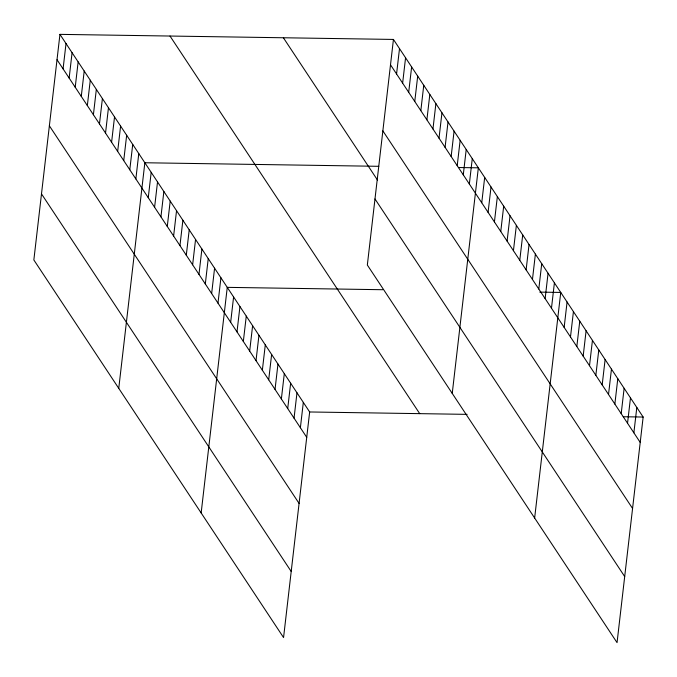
<?xml version="1.0" encoding="UTF-8"?>
<svg xmlns="http://www.w3.org/2000/svg" width="677" height="677" viewBox="0 0 677 677"><rect width="100%" height="100%" fill="white"/><g stroke="black" fill="none" stroke-linecap="round" stroke-linejoin="round"><path stroke-width="1.02" d="M59.948 34.366L33.85 259.96L283.561 637.565L309.66 411.971L59.948 34.366L393.439 39.435L643.15 417.04L617.052 642.634L367.34 265.029L393.439 39.435M63.079 68.893L66.016 43.54M69.147 78.067L72.084 52.704M75.215 87.231L78.143 61.878M81.274 96.405L84.21 71.051M87.341 105.578L90.269 80.216M93.401 114.743L96.337 89.389M99.468 123.916L102.405 98.563M105.536 133.09L108.464 107.728M111.595 142.255L114.531 116.901M117.663 151.428L120.599 126.074M123.73 160.593L126.658 135.239M129.789 169.766L132.726 144.413M135.857 178.94L138.785 153.586M118.754 388.344L144.853 162.751L378.773 166.314M148.255 197.692L151.191 172.339M154.593 207.28L157.529 181.927M160.931 216.868L163.868 191.506M167.278 226.448L170.206 201.094M173.617 236.036L176.545 210.682M179.955 245.624L182.883 220.262M186.293 255.204L189.221 229.85M192.632 264.792L195.56 239.438M198.97 274.38L201.898 249.018M205.309 283.959L208.237 258.606M211.647 293.547L214.584 268.194M217.986 303.135L220.922 277.773M201.154 512.954L227.26 287.361L382.666 289.722M230.662 322.303L233.599 296.949M237.001 331.891L239.937 306.537M243.339 341.47L246.276 316.117M249.678 351.058L252.614 325.705M256.016 360.646L258.952 335.293M262.354 370.234L265.291 344.872M268.693 379.814L271.629 354.46M275.031 389.402L277.968 364.048M281.37 398.99L284.306 373.628M287.708 408.57L290.645 383.216M294.046 418.158L296.983 392.804M300.385 427.746L303.321 402.383M396.57 73.962L399.506 48.609M402.637 83.136L405.565 57.782M408.696 92.309L411.633 66.947M414.764 101.474L417.701 76.12M420.832 110.647L423.76 85.294M426.891 119.821L429.827 94.458M432.958 128.985L435.895 103.632M439.018 138.159L441.954 112.805M445.085 147.332L448.022 121.97M451.153 156.497L454.081 131.143M457.212 165.67L460.148 140.317M463.28 174.835L466.216 149.482M469.347 184.009L472.275 158.655M452.236 393.413L478.343 167.828L458.431 167.524M481.745 202.761L484.681 177.408M488.083 212.35L491.02 186.996M494.422 221.938L497.358 196.584M500.76 231.526L503.696 206.163M507.098 241.105L510.035 215.751M513.437 250.693L516.373 225.339M519.775 260.281L522.712 234.919M526.122 269.861L529.05 244.507M532.461 279.449L535.389 254.095M538.799 289.037L541.727 263.675M545.137 298.616L548.065 273.263M551.476 308.204L554.404 282.851M534.644 518.023L560.742 292.43L539.781 292.117M564.153 327.372L567.081 302.018M570.491 336.96L573.427 311.606M576.829 346.548L579.766 321.194M583.168 356.136L586.104 330.774M589.506 365.715L592.443 340.362M595.845 375.303L598.781 349.95M602.183 384.891L605.12 359.529M608.521 394.471L611.458 369.117M614.86 404.059L617.796 378.705M621.198 413.647L624.135 388.285M627.537 423.227L630.473 397.873M633.875 432.815L636.812 407.461M309.66 411.971L467.13 414.366M623.238 416.744L643.15 417.04M390.502 64.797L640.214 442.403M382.86 130.873L632.572 508.478M283.392 37.768L377.512 180.09M374.982 198.953L624.693 576.559M170.003 36.042L419.715 413.647M57.02 59.72L306.732 437.325M49.37 125.804L299.082 503.409M41.492 193.876L291.203 571.481"/></g></svg>
